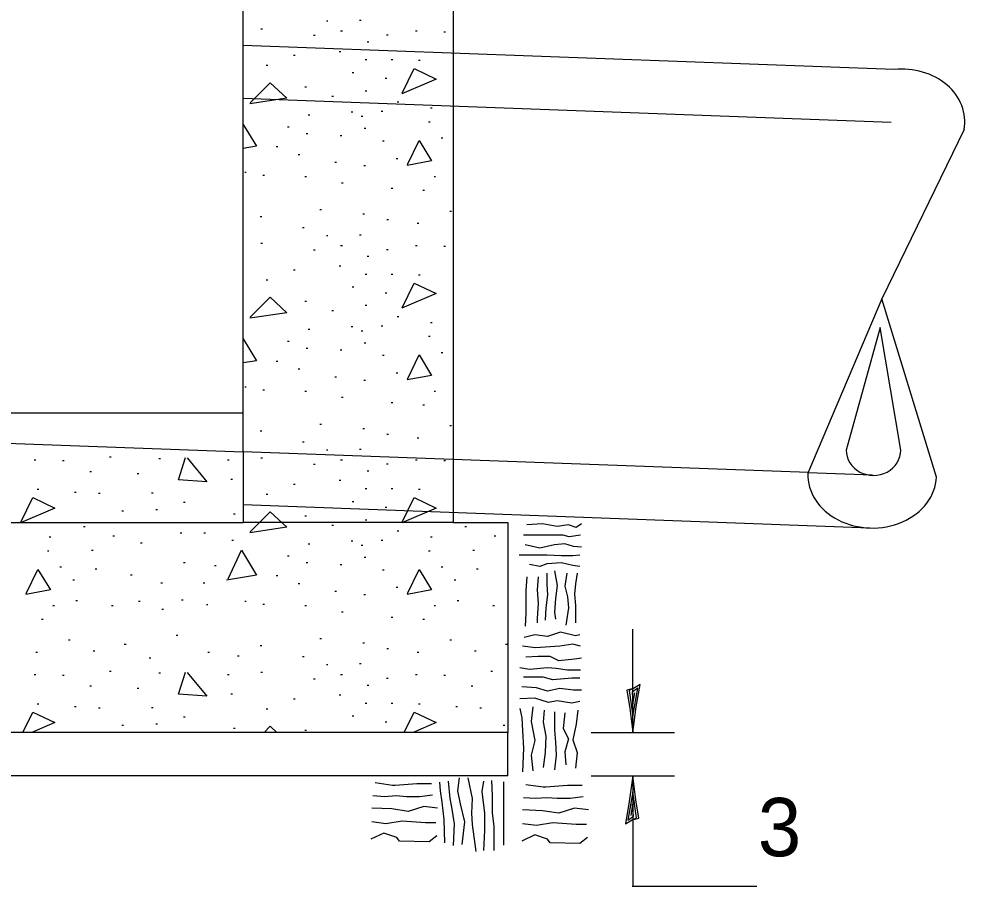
# Model space of a CAD drawing. Extents: x 0 to 2.83, y -0.14 to 1.83.
# Drawn here: x 2.2494 to 2.4391, y 0.7569 to 0.9303 of the extents above; entities that cross this region are included whole.
import ezdxf

# ---------------------------------------------------------------- set-up
doc = ezdxf.new("R2010")
doc.units = 0
doc.layers.add('RD_Pr_Roadway_Dimensions', color=7, linetype='Continuous')
doc.layers.add('SH_General_Details', color=7, linetype='Continuous')

msp = doc.modelspace()

# ---------------------------------------------------------------- linework, layer by layer
at = {"layer": 'RD_Pr_Roadway_Dimensions'}
for p, q in [((2.37219, 0.78764), (2.37219, 0.80825)), ((2.36385, 0.78764), (2.38052, 0.78764)), ((2.36385, 0.77892), (2.38052, 0.77892)), ((2.37219, 0.77892), (2.37219, 0.75691)), ((2.37205, 0.75691), (2.397, 0.75691))]:
    msp.add_line(p, q, dxfattribs=at)
for points in [[(2.37232, 0.79641), (2.37101, 0.79611), (2.37158, 0.79241), (2.37219, 0.78764), (2.37289, 0.79273), (2.37367, 0.79719), (2.37232, 0.79641), (2.37145, 0.79601), (2.37219, 0.79085), (2.37319, 0.7965), (2.37207, 0.79566), (2.37222, 0.79328), (2.37257, 0.79557)], [(2.37206, 0.77016), (2.37337, 0.77046), (2.3728, 0.77415), (2.37219, 0.77892), (2.37149, 0.77384), (2.37071, 0.76938), (2.37206, 0.77016), (2.37292, 0.77055), (2.37218, 0.77572), (2.37119, 0.77007), (2.3723, 0.77091), (2.37215, 0.77328), (2.3718, 0.771)]]:
    msp.add_lwpolyline(points, dxfattribs=at)
at = {"layer": 'SH_General_Details'}
for p, q in [((2.29426, 0.84376), (2.29426, 1.00095)), ((2.33626, 0.99671), (2.33626, 0.82964)), ((2.31088, 0.92993), (2.31121, 0.92993)), ((2.31754, 0.93008), (2.31787, 0.93008)), ((2.29776, 0.92836), (2.2981, 0.92836)), ((2.31374, 0.92793), (2.31408, 0.92793)), ((2.32869, 0.92793), (2.32903, 0.92793)), ((2.33436, 0.92778), (2.33469, 0.92778)), ((2.3083, 0.92707), (2.30863, 0.92707)), ((2.31902, 0.92578), (2.31935, 0.92578)), ((2.32289, 0.92714), (2.32322, 0.92714)), ((2.42446, 0.9202), (2.29426, 0.925)), ((2.31346, 0.92384), (2.31379, 0.92384)), ((2.30428, 0.92305), (2.30462, 0.92305)), ((2.31866, 0.92219), (2.319, 0.92219)), ((2.32382, 0.92219), (2.32416, 0.92219)), ((2.32934, 0.92205), (2.32967, 0.92205)), ((2.29884, 0.92105), (2.29917, 0.92105)), ((2.31604, 0.91961), (2.31637, 0.91961)), ((2.32268, 0.91847), (2.32301, 0.91847)), ((2.30658, 0.91675), (2.30691, 0.91675)), ((2.42387, 0.90961), (2.29426, 0.91441)), ((2.31195, 0.91488), (2.31228, 0.91488)), ((2.31866, 0.91596), (2.319, 0.91596)), ((2.32504, 0.91374), (2.32537, 0.91374)), ((2.3317, 0.91252), (2.33204, 0.91252)), ((2.30722, 0.91116), (2.30756, 0.91116)), ((2.31582, 0.91173), (2.31615, 0.91173)), ((2.31787, 0.91087), (2.31821, 0.91087)), ((2.32182, 0.91188), (2.32215, 0.91188)), ((2.30314, 0.90875), (2.30347, 0.90875)), ((2.33135, 0.90975), (2.33168, 0.90975)), ((2.30686, 0.90739), (2.3072, 0.90739)), ((2.31367, 0.90703), (2.314, 0.90703)), ((2.31845, 0.90846), (2.31878, 0.90846)), ((2.43849, 0.9082), (2.42202, 0.87432)), ((2.30084, 0.90481), (2.30118, 0.90481)), ((2.3221, 0.90595), (2.32244, 0.90595)), ((2.33385, 0.90653), (2.33419, 0.90653)), ((2.30522, 0.90323), (2.30555, 0.90323)), ((2.3126, 0.90165), (2.31293, 0.90165)), ((2.31838, 0.90101), (2.31871, 0.90101)), ((2.32482, 0.90244), (2.32516, 0.90244)), ((2.29454, 0.89965), (2.29487, 0.89965)), ((2.29819, 0.89907), (2.29853, 0.89907)), ((2.30658, 0.89879), (2.30691, 0.89879)), ((2.31389, 0.89757), (2.31422, 0.89757)), ((2.33242, 0.89879), (2.33275, 0.89879)), ((2.32382, 0.89649), (2.32416, 0.89649)), ((2.3302, 0.89606), (2.33053, 0.89606)), ((2.30959, 0.8922), (2.30992, 0.8922)), ((2.33557, 0.89191), (2.33591, 0.89191)), ((2.29762, 0.89083), (2.29795, 0.89083)), ((2.31816, 0.89134), (2.31849, 0.89134)), ((2.32296, 0.89019), (2.3233, 0.89019)), ((2.30608, 0.88861), (2.30641, 0.88861)), ((2.32905, 0.88947), (2.32939, 0.88947)), ((2.31088, 0.88704), (2.31121, 0.88704)), ((2.31754, 0.88718), (2.31787, 0.88718)), ((2.29776, 0.88546), (2.2981, 0.88546)), ((2.3083, 0.88417), (2.30863, 0.88417)), ((2.31374, 0.88503), (2.31408, 0.88503)), ((2.32289, 0.88424), (2.32322, 0.88424)), ((2.32869, 0.88503), (2.32903, 0.88503)), ((2.33436, 0.88489), (2.33469, 0.88489)), ((2.31902, 0.88288), (2.31935, 0.88288)), ((2.30428, 0.88016), (2.30462, 0.88016)), ((2.31346, 0.88095), (2.31379, 0.88095)), ((2.31866, 0.8793), (2.319, 0.8793)), ((2.32382, 0.8793), (2.32416, 0.8793)), ((2.32934, 0.87915), (2.32967, 0.87915)), ((2.29884, 0.87815), (2.29917, 0.87815)), ((2.31604, 0.87672), (2.31637, 0.87672)), ((2.32268, 0.87557), (2.32301, 0.87557)), ((2.30658, 0.87385), (2.30691, 0.87385)), ((2.31866, 0.87306), (2.319, 0.87306)), ((2.42202, 0.87432), (2.40724, 0.83945)), ((2.43294, 0.83868), (2.42202, 0.87432)), ((2.31195, 0.87199), (2.31228, 0.87199)), ((2.32504, 0.87084), (2.32537, 0.87084)), ((2.31582, 0.86884), (2.31615, 0.86884)), ((2.32182, 0.86898), (2.32215, 0.86898)), ((2.3317, 0.86962), (2.33204, 0.86962)), ((2.30722, 0.86826), (2.30756, 0.86826)), ((2.31787, 0.86798), (2.31821, 0.86798)), ((2.33135, 0.86685), (2.33168, 0.86685)), ((2.42169, 0.8686), (2.41488, 0.84411)), ((2.4258, 0.84411), (2.42169, 0.8686)), ((2.30314, 0.86585), (2.30347, 0.86585)), ((2.31845, 0.86556), (2.31878, 0.86556)), ((2.30686, 0.86449), (2.3072, 0.86449)), ((2.31367, 0.86413), (2.314, 0.86413)), ((2.3221, 0.86306), (2.32244, 0.86306)), ((2.33385, 0.86363), (2.33419, 0.86363)), ((2.30084, 0.86191), (2.30118, 0.86191)), ((2.30522, 0.86033), (2.30555, 0.86033)), ((2.32482, 0.85955), (2.32516, 0.85955)), ((2.3126, 0.85876), (2.31293, 0.85876)), ((2.31838, 0.85811), (2.31871, 0.85811)), ((2.29454, 0.85675), (2.29487, 0.85675)), ((2.29819, 0.85618), (2.29853, 0.85618)), ((2.30658, 0.85589), (2.30691, 0.85589)), ((2.33242, 0.85589), (2.33275, 0.85589)), ((2.31389, 0.85467), (2.31422, 0.85467)), ((2.32382, 0.8536), (2.32416, 0.8536)), ((2.3302, 0.85317), (2.33053, 0.85317)), ((2.08426, 0.85152), (2.29426, 0.84376)), ((2.08426, 0.85152), (2.29426, 0.85152)), ((2.29762, 0.84794), (2.29795, 0.84794)), ((2.30959, 0.8493), (2.30992, 0.8493)), ((2.31816, 0.84844), (2.31849, 0.84844)), ((2.33557, 0.84901), (2.33591, 0.84901)), ((2.32296, 0.84729), (2.3233, 0.84729)), ((2.32905, 0.84658), (2.32939, 0.84658)), ((2.30608, 0.84572), (2.30641, 0.84572)), ((2.31088, 0.84414), (2.31121, 0.84414)), ((2.31754, 0.84428), (2.31787, 0.84428)), ((2.26752, 0.84278), (2.26786, 0.84278)), ((2.27734, 0.84242), (2.27767, 0.84242)), ((2.40732, 0.8396), (2.29426, 0.84376)), ((2.29426, 0.84376), (2.29426, 0.82964)), ((2.29776, 0.84256), (2.2981, 0.84256)), ((2.2524, 0.84213), (2.25274, 0.84213)), ((2.25807, 0.84199), (2.2584, 0.84199)), ((2.2911, 0.84213), (2.29143, 0.84213)), ((2.3083, 0.84127), (2.30863, 0.84127)), ((2.31374, 0.84213), (2.31408, 0.84213)), ((2.32289, 0.84134), (2.32322, 0.84134)), ((2.32869, 0.84213), (2.32903, 0.84213)), ((2.33436, 0.84199), (2.33469, 0.84199)), ((2.26358, 0.83984), (2.26392, 0.83984)), ((2.27304, 0.83941), (2.27337, 0.83941)), ((2.31902, 0.83998), (2.31935, 0.83998)), ((2.42017, 0.8391), (2.40724, 0.83952)), ((2.29174, 0.83826), (2.29208, 0.83826)), ((2.30428, 0.83726), (2.30462, 0.83726)), ((2.31346, 0.83805), (2.31379, 0.83805)), ((2.25305, 0.83626), (2.25338, 0.83626)), ((2.2605, 0.83568), (2.26084, 0.83568)), ((2.2653, 0.83547), (2.26564, 0.83547)), ((2.27591, 0.83554), (2.27624, 0.83554)), ((2.29884, 0.83525), (2.29917, 0.83525)), ((2.31866, 0.8364), (2.319, 0.8364)), ((2.32382, 0.8364), (2.32416, 0.8364)), ((2.32934, 0.83626), (2.32967, 0.83626)), ((2.28229, 0.83368), (2.28262, 0.83368)), ((2.41959, 0.82851), (2.29426, 0.83317)), ((2.31604, 0.83382), (2.31637, 0.83382)), ((2.26996, 0.83196), (2.27029, 0.83196)), ((2.27677, 0.83224), (2.2771, 0.83224)), ((2.29232, 0.83138), (2.29265, 0.83138)), ((2.30658, 0.83095), (2.30691, 0.83095)), ((2.32268, 0.83267), (2.32301, 0.83267)), ((2.04226, 0.82964), (2.29426, 0.82964)), ((2.33626, 0.82964), (2.29426, 0.82964)), ((2.31195, 0.82909), (2.31228, 0.82909)), ((2.31866, 0.83017), (2.319, 0.83017)), ((2.33626, 0.82964), (2.34719, 0.82964)), ((2.34719, 0.82964), (2.34719, 0.78764)), ((2.26229, 0.8288), (2.26263, 0.8288)), ((2.28164, 0.82752), (2.28197, 0.82752)), ((2.28637, 0.82752), (2.2867, 0.82752)), ((2.32504, 0.82795), (2.32537, 0.82795)), ((2.33858, 0.8288), (2.33892, 0.8288)), ((2.25541, 0.82673), (2.25575, 0.82673)), ((2.26817, 0.82694), (2.2685, 0.82694)), ((2.27369, 0.82558), (2.27402, 0.82558)), ((2.29196, 0.82608), (2.29229, 0.82608)), ((2.30722, 0.82537), (2.30756, 0.82537)), ((2.31582, 0.82594), (2.31615, 0.82594)), ((2.32182, 0.82608), (2.32215, 0.82608)), ((2.3317, 0.82673), (2.33204, 0.82673)), ((2.34446, 0.82694), (2.34479, 0.82694)), ((2.25506, 0.82396), (2.25539, 0.82396)), ((2.26387, 0.82408), (2.2642, 0.82408)), ((2.31787, 0.82508), (2.31821, 0.82508)), ((2.33135, 0.82396), (2.33168, 0.82396)), ((2.34016, 0.82408), (2.34049, 0.82408)), ((2.28228, 0.82159), (2.28262, 0.82159)), ((2.30314, 0.82295), (2.30347, 0.82295)), ((2.30686, 0.82159), (2.3072, 0.82159)), ((2.31845, 0.82267), (2.31878, 0.82267)), ((2.25756, 0.82073), (2.2579, 0.82073)), ((2.26466, 0.82037), (2.26499, 0.82037)), ((2.28852, 0.82102), (2.28885, 0.82102)), ((2.31367, 0.82123), (2.314, 0.82123)), ((2.3221, 0.82016), (2.32244, 0.82016)), ((2.33385, 0.82073), (2.33419, 0.82073)), ((2.34095, 0.82037), (2.34128, 0.82037)), ((2.26014, 0.81815), (2.26048, 0.81815)), ((2.27168, 0.81916), (2.27201, 0.81916)), ((2.27777, 0.81758), (2.2781, 0.81758)), ((2.28623, 0.81758), (2.28656, 0.81758)), ((2.30084, 0.81901), (2.30118, 0.81901)), ((2.33643, 0.81815), (2.33677, 0.81815)), ((2.30522, 0.81744), (2.30555, 0.81744)), ((2.3126, 0.81586), (2.31293, 0.81586)), ((2.32482, 0.81665), (2.32516, 0.81665)), ((2.26079, 0.814), (2.26112, 0.814)), ((2.27333, 0.81385), (2.27366, 0.81385)), ((2.28193, 0.81414), (2.28226, 0.81414)), ((2.29454, 0.81385), (2.29487, 0.81385)), ((2.31838, 0.81522), (2.31871, 0.81522)), ((2.33708, 0.814), (2.33741, 0.814)), ((2.25613, 0.81299), (2.25646, 0.81299)), ((2.26788, 0.81299), (2.26822, 0.81299)), ((2.27799, 0.81228), (2.27832, 0.81228)), ((2.28687, 0.81321), (2.2872, 0.81321)), ((2.29819, 0.81328), (2.29853, 0.81328)), ((2.30658, 0.81299), (2.30691, 0.81299)), ((2.33242, 0.81299), (2.33275, 0.81299)), ((2.34417, 0.81299), (2.34451, 0.81299)), ((2.25391, 0.81027), (2.25424, 0.81027)), ((2.31389, 0.81178), (2.31422, 0.81178)), ((2.32382, 0.8107), (2.32416, 0.8107)), ((2.3302, 0.81027), (2.33053, 0.81027)), ((2.28085, 0.80705), (2.28119, 0.80705)), ((2.30959, 0.8064), (2.30992, 0.8064)), ((2.25928, 0.80612), (2.25962, 0.80612)), ((2.27046, 0.80526), (2.2708, 0.80526)), ((2.29762, 0.80504), (2.29795, 0.80504)), ((2.31816, 0.80554), (2.31849, 0.80554)), ((2.32296, 0.8044), (2.3233, 0.8044)), ((2.33557, 0.80612), (2.33591, 0.80612)), ((2.34675, 0.80526), (2.34709, 0.80526)), ((2.25276, 0.80368), (2.2531, 0.80368)), ((2.26423, 0.80397), (2.26456, 0.80397)), ((2.27541, 0.80253), (2.27574, 0.80253)), ((2.28716, 0.80368), (2.28749, 0.80368)), ((2.29311, 0.80296), (2.29344, 0.80296)), ((2.30608, 0.80282), (2.30641, 0.80282)), ((2.32905, 0.80368), (2.32939, 0.80368)), ((2.34052, 0.80397), (2.34085, 0.80397)), ((2.31088, 0.80124), (2.31121, 0.80124)), ((2.31754, 0.80139), (2.31787, 0.80139)), ((2.2524, 0.79924), (2.25274, 0.79924)), ((2.25807, 0.79909), (2.2584, 0.79909)), ((2.26752, 0.79988), (2.26786, 0.79988)), ((2.27734, 0.79952), (2.27767, 0.79952)), ((2.2911, 0.79924), (2.29143, 0.79924)), ((2.29776, 0.79967), (2.2981, 0.79967)), ((2.31374, 0.79924), (2.31408, 0.79924)), ((2.32869, 0.79924), (2.32903, 0.79924)), ((2.33436, 0.79909), (2.33469, 0.79909)), ((2.34381, 0.79988), (2.34415, 0.79988)), ((2.26358, 0.79694), (2.26392, 0.79694)), ((2.3083, 0.79838), (2.30863, 0.79838)), ((2.31902, 0.79709), (2.31935, 0.79709)), ((2.32289, 0.79845), (2.32322, 0.79845)), ((2.33987, 0.79694), (2.34021, 0.79694)), ((2.27304, 0.79651), (2.27337, 0.79651)), ((2.29174, 0.79537), (2.29208, 0.79537)), ((2.31346, 0.79515), (2.31379, 0.79515)), ((2.25305, 0.79336), (2.25338, 0.79336)), ((2.30428, 0.79436), (2.30462, 0.79436)), ((2.31866, 0.7935), (2.319, 0.7935)), ((2.32382, 0.7935), (2.32416, 0.7935)), ((2.32934, 0.79336), (2.32967, 0.79336)), ((2.2605, 0.79279), (2.26084, 0.79279)), ((2.2653, 0.79257), (2.26564, 0.79257)), ((2.27591, 0.79264), (2.27624, 0.79264)), ((2.29884, 0.79236), (2.29917, 0.79236)), ((2.33679, 0.79279), (2.33713, 0.79279)), ((2.34159, 0.79257), (2.34193, 0.79257)), ((2.27677, 0.78935), (2.2771, 0.78935)), ((2.28229, 0.79078), (2.28262, 0.79078)), ((2.31604, 0.79092), (2.31637, 0.79092)), ((2.32268, 0.78978), (2.32301, 0.78978)), ((2.34719, 0.78764), (2.03177, 0.78764)), ((2.26996, 0.78906), (2.27029, 0.78906)), ((2.29232, 0.78849), (2.29265, 0.78849)), ((2.30658, 0.78806), (2.30691, 0.78806)), ((2.34625, 0.78906), (2.34658, 0.78906)), ((2.34719, 0.77892), (2.34719, 0.78764)), ((2.34719, 0.77892), (2.03177, 0.77892)), ((2.34633, 0.77774), (2.34633, 0.77631)), ((2.34633, 0.77631), (2.34633, 0.77488)), ((2.34633, 0.77488), (2.34633, 0.77225)), ((2.34633, 0.77225), (2.34633, 0.76796)), ((2.34633, 0.76796), (2.34633, 0.7651))]:
    msp.add_line(p, q, dxfattribs=at)
for points in [[(2.32603, 0.91546), (2.32845, 0.92039), (2.33287, 0.9183), (2.32597, 0.91536)], [(2.29563, 0.91354), (2.29964, 0.91755), (2.30298, 0.91446), (2.29556, 0.91337)], [(2.29426, 0.90924), (2.29689, 0.90486)], [(2.29689, 0.90486), (2.29426, 0.90442)], [(2.32711, 0.90119), (2.32945, 0.90603), (2.33195, 0.90194), (2.32707, 0.90102)], [(2.32603, 0.87256), (2.32845, 0.87749), (2.33287, 0.8754), (2.32597, 0.87246)], [(2.29563, 0.87065), (2.29964, 0.87465), (2.30298, 0.87156), (2.29556, 0.87048)], [(2.29426, 0.86635), (2.29689, 0.86196)], [(2.32711, 0.85829), (2.32945, 0.86313), (2.33195, 0.85904), (2.32707, 0.85812)], [(2.29689, 0.86196), (2.29426, 0.86153)], [(2.28303, 0.84252), (2.28696, 0.83776), (2.28128, 0.83818), (2.2827, 0.8426)], [(2.24974, 0.82967), (2.25216, 0.83459), (2.25658, 0.83251), (2.24968, 0.82957)], [(2.32603, 0.82967), (2.32845, 0.83459), (2.33287, 0.83251), (2.32597, 0.82957)], [(2.29563, 0.82775), (2.29964, 0.83175), (2.30298, 0.82867), (2.29556, 0.82758)], [(2.36191, 0.82933), (2.36087, 0.82864), (2.35931, 0.82916), (2.35706, 0.82881), (2.35411, 0.82933), (2.351, 0.82916)], [(2.36174, 0.82708), (2.35949, 0.82673), (2.35827, 0.82708), (2.35637, 0.82708), (2.35273, 0.82708), (2.3503, 0.82708)], [(2.36191, 0.82465), (2.36035, 0.82483), (2.35862, 0.82535), (2.35654, 0.82517), (2.35359, 0.82448), (2.35065, 0.82517)], [(2.29121, 0.81832), (2.29388, 0.82408), (2.29689, 0.81907), (2.29088, 0.81807)], [(2.36157, 0.82309), (2.36018, 0.82292), (2.35793, 0.82292), (2.35498, 0.82309), (2.35186, 0.82309), (2.34944, 0.82309)], [(2.36157, 0.82084), (2.36018, 0.82101), (2.35793, 0.82153), (2.35498, 0.82136), (2.35359, 0.82084), (2.35152, 0.82119)], [(2.25082, 0.8154), (2.25316, 0.82024), (2.25566, 0.81615), (2.25078, 0.81522)], [(2.32711, 0.8154), (2.32945, 0.82024), (2.33195, 0.81615), (2.32707, 0.81522)], [(2.35498, 0.81945), (2.35498, 0.8172), (2.35515, 0.81512), (2.35481, 0.81252), (2.35463, 0.8101)], [(2.35654, 0.81997), (2.35706, 0.81703), (2.35671, 0.81443), (2.35654, 0.81166), (2.35671, 0.81027)], [(2.35897, 0.81945), (2.35862, 0.81685), (2.35914, 0.81478), (2.35931, 0.81252), (2.35879, 0.80906)], [(2.36105, 0.81945), (2.3607, 0.81737), (2.36053, 0.8153), (2.3607, 0.81304), (2.3607, 0.80958)], [(2.351, 0.81876), (2.35082, 0.81599), (2.35082, 0.81443), (2.35082, 0.81148), (2.35065, 0.80888)], [(2.35325, 0.81876), (2.35308, 0.81616), (2.35325, 0.81339), (2.35308, 0.81044), (2.35308, 0.80958)], [(2.36157, 0.80715), (2.3607, 0.80698), (2.35775, 0.80767), (2.35515, 0.8068), (2.35256, 0.80715), (2.35048, 0.80663)], [(2.36174, 0.8049), (2.36018, 0.80525), (2.35758, 0.8049), (2.35273, 0.80455), (2.35013, 0.8049)], [(2.36191, 0.80247), (2.36053, 0.8023), (2.35741, 0.80195), (2.35567, 0.80282), (2.35325, 0.80282), (2.35082, 0.80265)], [(2.36174, 0.80005), (2.35914, 0.80005), (2.35689, 0.80039), (2.35515, 0.80057), (2.35152, 0.80022), (2.34961, 0.80057)], [(2.28303, 0.79962), (2.28696, 0.79487), (2.28128, 0.79528), (2.2827, 0.79971)], [(2.36157, 0.79849), (2.36001, 0.79849), (2.35619, 0.79814), (2.35429, 0.79866), (2.3503, 0.79866)], [(2.36191, 0.79606), (2.36035, 0.79606), (2.35758, 0.79641), (2.35515, 0.79589), (2.3529, 0.79658), (2.34996, 0.79675)], [(2.36157, 0.79381), (2.36001, 0.79346), (2.35706, 0.79398), (2.35533, 0.79364), (2.35256, 0.7945), (2.34961, 0.79433)], [(2.25016, 0.78764), (2.25216, 0.7917)], [(2.25216, 0.7917), (2.25658, 0.78961)], [(2.32645, 0.78764), (2.32845, 0.7917)], [(2.32845, 0.7917), (2.33287, 0.78961)], [(2.34961, 0.79242), (2.34996, 0.79052), (2.35013, 0.78792), (2.3503, 0.78445), (2.35013, 0.77977)], [(2.35221, 0.79277), (2.35186, 0.78982), (2.35256, 0.78601), (2.35186, 0.78307), (2.35221, 0.77995)], [(2.35446, 0.79208), (2.35429, 0.78965), (2.35481, 0.78688), (2.35463, 0.78359), (2.35429, 0.78064)], [(2.35654, 0.79173), (2.35654, 0.78809), (2.35671, 0.78566), (2.35689, 0.78307), (2.35654, 0.78012)], [(2.35862, 0.79156), (2.35827, 0.78844), (2.35931, 0.78636), (2.35862, 0.78376), (2.35879, 0.78116)], [(2.36122, 0.79208), (2.36087, 0.7893), (2.36018, 0.78618), (2.36105, 0.78359), (2.3607, 0.78047)], [(2.25658, 0.78961), (2.25196, 0.78764)], [(2.33287, 0.78961), (2.32825, 0.78764)], [(2.29842, 0.78764), (2.29964, 0.78886)], [(2.29964, 0.78886), (2.30095, 0.78764)], [(2.3335, 0.77769), (2.33367, 0.77596), (2.33401, 0.77371), (2.33436, 0.77024), (2.33453, 0.76556)], [(2.33523, 0.77787), (2.33557, 0.7744), (2.33592, 0.77267), (2.33644, 0.76938), (2.33627, 0.76504)], [(2.33748, 0.77856), (2.33713, 0.77596), (2.33765, 0.77336), (2.33852, 0.76972), (2.338, 0.76522)], [(2.33921, 0.77856), (2.34008, 0.7744), (2.33991, 0.77146), (2.34008, 0.7692), (2.34077, 0.76383)], [(2.34233, 0.77787), (2.34199, 0.77579), (2.34251, 0.77146), (2.34251, 0.76799), (2.34233, 0.76401)], [(2.34389, 0.77804), (2.34406, 0.77492), (2.34406, 0.77146), (2.34441, 0.76886), (2.34441, 0.76401)], [(2.33194, 0.77735), (2.3309, 0.77735), (2.32899, 0.77735), (2.32466, 0.777), (2.32414, 0.777), (2.32067, 0.77752)], [(2.36209, 0.777), (2.36105, 0.777), (2.35914, 0.777), (2.35481, 0.77665), (2.35429, 0.77665), (2.35082, 0.77717)], [(2.33211, 0.7751), (2.32951, 0.77475), (2.32691, 0.77475), (2.32483, 0.77492), (2.32258, 0.77475), (2.32015, 0.77492)], [(2.36226, 0.77475), (2.35966, 0.7744), (2.35706, 0.7744), (2.35498, 0.77458), (2.35273, 0.7744), (2.3503, 0.77458)], [(2.33315, 0.7725), (2.33038, 0.77284), (2.32726, 0.7718), (2.32396, 0.77232), (2.31998, 0.7725)], [(2.3633, 0.77215), (2.36053, 0.7725), (2.35741, 0.77146), (2.35411, 0.77198), (2.35013, 0.77215)], [(2.3328, 0.76955), (2.33072, 0.76955), (2.32604, 0.7699), (2.32275, 0.76938), (2.31998, 0.76972)], [(2.36295, 0.7692), (2.36087, 0.7692), (2.35619, 0.76955), (2.3529, 0.76903), (2.35013, 0.76938)], [(2.33298, 0.76695), (2.33142, 0.76574), (2.32552, 0.76591), (2.325, 0.7666), (2.32241, 0.76747), (2.31981, 0.76626)], [(2.36313, 0.7666), (2.36157, 0.76539), (2.35567, 0.76556), (2.35515, 0.76626), (2.35256, 0.76712), (2.34996, 0.76591)]]:
    msp.add_lwpolyline(points, dxfattribs=at)
for centre, major_axis, ratio, start_param, end_param in [((2.42609, 0.90976), (-0.01253, 0), 0.840278, 2.992873, 4.843119), ((2.42034, 0.84411), (-0.00546, 0), 0.931762, 0, 3.141593), ((2.42009, 0.83907), (-0.01286, 0.00005), 0.821229, 6.251487, 9.39308)]:
    msp.add_ellipse(centre, major_axis=major_axis, ratio=ratio, start_param=start_param, end_param=end_param, dxfattribs=at)

# ---------------------------------------------------------------- texts
at = {"layer": 'RD_Pr_Roadway_Dimensions'}
msp.add_text('3', height=0.01167, dxfattribs=at).set_placement((2.39721, 0.76286))

doc.saveas('drawing.dxf')
